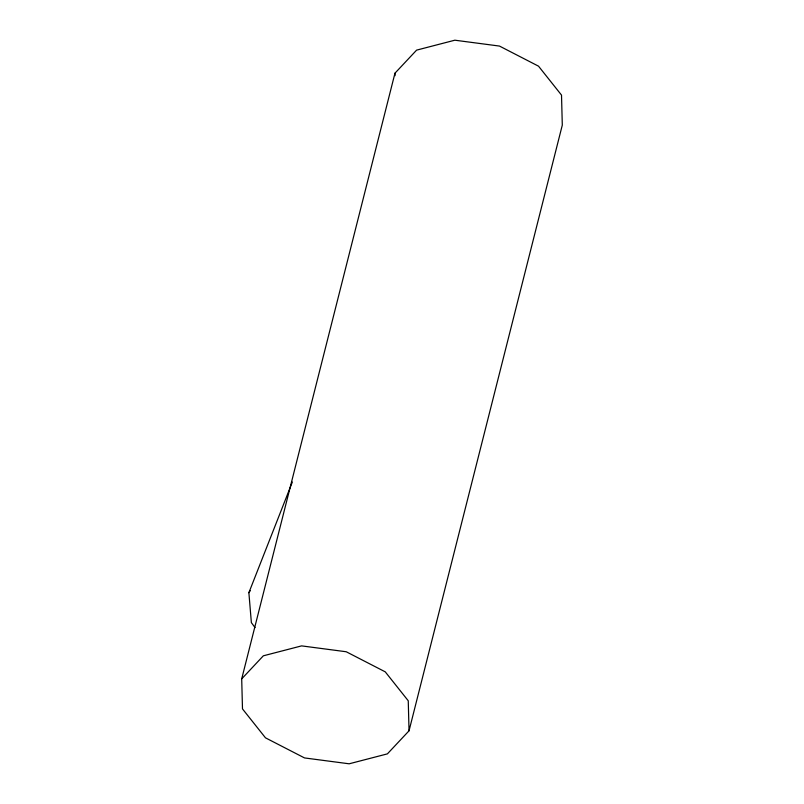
<?xml version="1.0" encoding="UTF-8"?>
<svg xmlns="http://www.w3.org/2000/svg" width="804" height="804" viewBox="0 0 804 804"><rect width="100%" height="100%" fill="white"/><g stroke="black" fill="none" stroke-linecap="round" stroke-linejoin="round"><path stroke-width="1.21" d="M241.702 678.877L394.965 73.194L416.603 50.129L454.853 40.2L499.485 46.069L538.519 66.169L561.514 95.103L562.297 125.122L409.035 730.806L387.397 753.871L349.147 763.8L304.515 757.931L265.481 737.831L242.486 708.897L241.702 678.877L263.34 655.813L301.601 645.883L346.222 651.753L385.257 671.853L408.251 700.786L409.035 730.806M255.039 627.592L251.371 622.638L248.878 592.699L292.344 482.028M248.878 592.699L250.225 590.689M394.965 73.194L395.035 75.687"/></g></svg>
